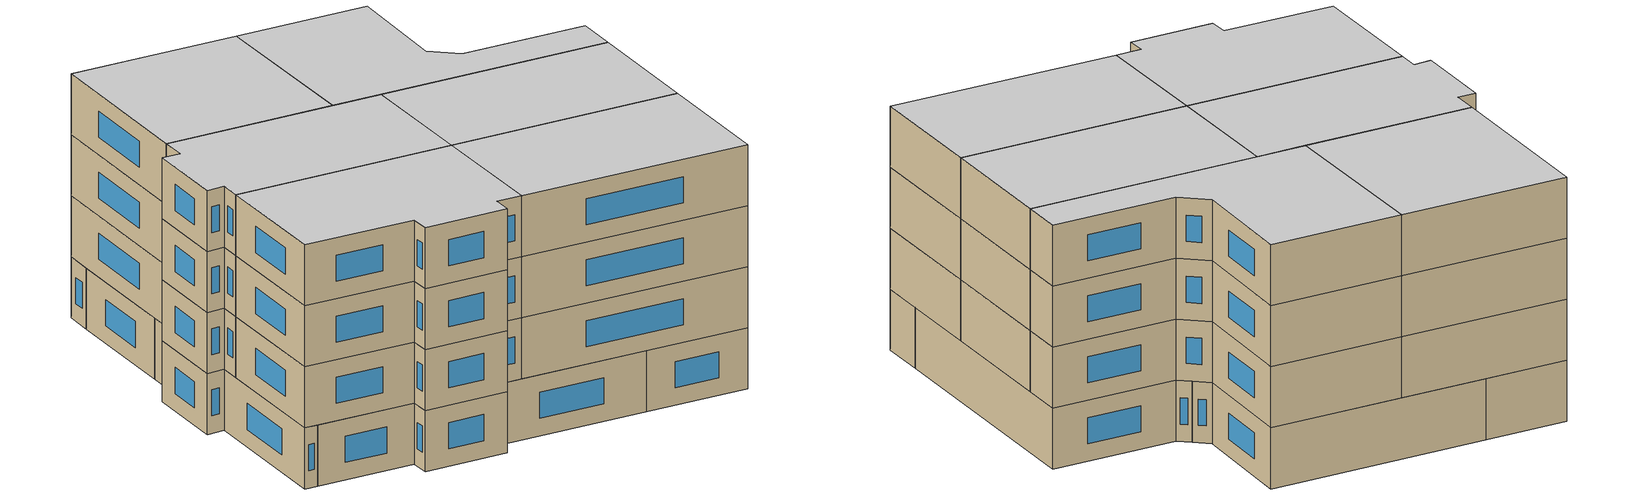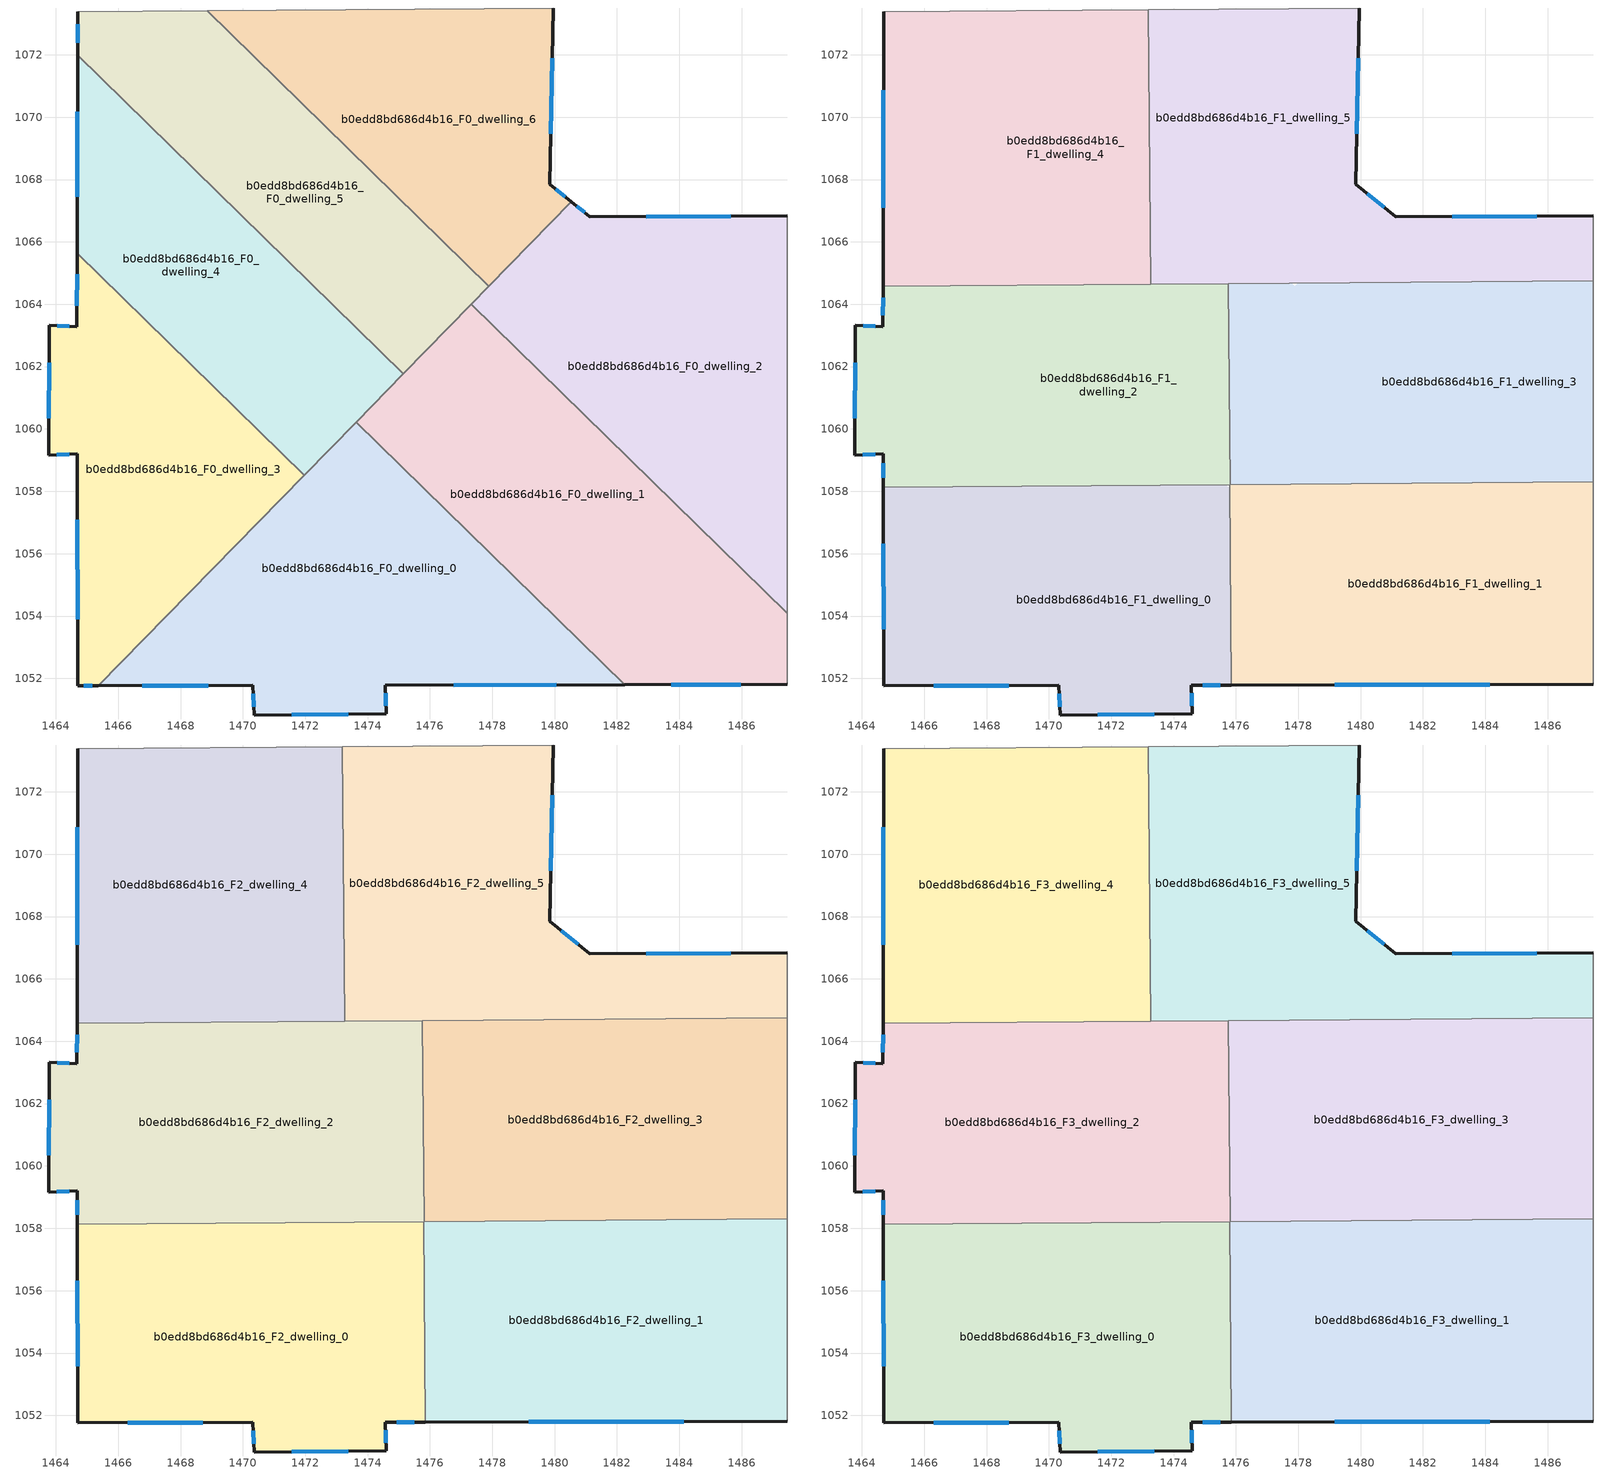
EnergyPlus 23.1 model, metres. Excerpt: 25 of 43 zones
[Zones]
b0edd8bd686d4b16_F0_dwelling_0
 floor ground (EU_floor_Construction): 1482.25,1051.79 1474.57,1051.78 1474.59,1050.87 1470.36,1050.83 1470.31,1051.77 1465.36,1051.76 1473.63,1060.22 z0
 wall outside (EU_wall_Construction): 1465.36,1051.76 1470.31,1051.77 1470.36,1050.83 1474.59,1050.87 1474.57,1051.78 1482.25,1051.79 z0:3
 wall to b0edd8bd686d4b16_F0_dwelling_1 (EU_wall_Construction): 1482.25,1051.79 1473.63,1060.22 z0:3
 wall to b0edd8bd686d4b16_F0_dwelling_3 (EU_wall_Construction): 1471.96,1058.52 1465.36,1051.76 z0:3
 wall to b0edd8bd686d4b16_F0_dwelling_4 (EU_wall_Construction): 1473.63,1060.22 1471.96,1058.52 z0:3
 window (EU_Window_Construction): 1476.77,1051.79 1480.06,1051.79 / 1474.59,1051.13 1474.58,1051.52 / 1471.57,1050.84 1473.38,1050.86 / 1470.33,1051.5 1470.35,1051.1 / 1466.78,1051.77 1468.9,1051.77 z0.86:2.14
 ceiling adiabatic (EU_roof_Construction): 1475.68,1058.22 1473.63,1060.22 1471.64,1058.18 z3
b0edd8bd686d4b16_F0_dwelling_1
 floor ground (EU_floor_Construction): 1487.46,1054.09 1487.46,1051.8 1482.25,1051.79 1473.63,1060.22 1477.32,1064 z0
 wall outside (EU_wall_Construction): 1482.25,1051.79 1487.46,1051.8 z0:3
 wall to b0edd8bd686d4b16_F0_dwelling_2 (EU_wall_Construction): 1487.46,1054.09 1477.32,1064 z0:3
 wall adiabatic (EU_wall_Construction): 1487.46,1051.8 1487.46,1054.09 z0:3
 wall to b0edd8bd686d4b16_F0_dwelling_5 (EU_wall_Construction): 1477.32,1064 1475.15,1061.77 z0:3
 wall to b0edd8bd686d4b16_F0_dwelling_4 (EU_wall_Construction): 1475.15,1061.77 1473.63,1060.22 z0:3
 window (EU_Window_Construction): 1483.74,1051.8 1485.97,1051.8 z0.86:2.14
b0edd8bd686d4b16_F0_dwelling_2
 floor ground (EU_floor_Construction): 1487.47,1066.83 1487.46,1054.09 1477.32,1064 1480.54,1067.29 1481.13,1066.8 z0
 wall outside (EU_wall_Construction): 1487.47,1066.83 1481.13,1066.8 1480.54,1067.29 z0:3
 wall adiabatic (EU_wall_Construction): 1487.46,1054.09 1487.47,1066.83 z0:3
 wall to b0edd8bd686d4b16_F0_dwelling_6 (EU_wall_Construction): 1480.54,1067.29 1477.89,1064.58 z0:3
 wall to b0edd8bd686d4b16_F0_dwelling_5 (EU_wall_Construction): 1477.89,1064.58 1477.32,1064 z0:3
 window (EU_Window_Construction): 1480.96,1066.94 1480.71,1067.15 / 1485.66,1066.83 1482.94,1066.81 z0.86:2.14
b0edd8bd686d4b16_F0_dwelling_3
 floor ground (EU_floor_Construction): 1471.96,1058.52 1465.36,1051.76 1464.7,1051.76 1464.69,1059.21 1463.77,1059.15 1463.79,1063.32 1464.68,1063.28 1464.68,1065.63 z0
 wall outside (EU_wall_Construction): 1464.68,1065.63 1464.68,1063.28 1463.79,1063.32 1463.77,1059.15 1464.69,1059.21 1464.7,1051.76 1465.36,1051.76 z0:3
 wall to b0edd8bd686d4b16_F0_dwelling_4 (EU_wall_Construction): 1471.96,1058.52 1464.68,1065.63 z0:3
 window (EU_Window_Construction): 1464.03,1059.17 1464.42,1059.2 / 1463.78,1062.13 1463.77,1060.34 / 1464.42,1063.29 1464.04,1063.31 / 1464.68,1064.96 1464.68,1063.95 / 1464.89,1051.76 1465.17,1051.76 / 1464.69,1057.08 1464.7,1053.89 z0.86:2.14
 ceiling adiabatic (EU_roof_Construction): 1465.36,1051.76 1471.64,1058.18 1464.69,1058.13 1464.7,1051.76 z3
b0edd8bd686d4b16_F0_dwelling_4
 floor ground (EU_floor_Construction): 1475.15,1061.77 1471.96,1058.52 1464.68,1065.63 1464.7,1071.99 z0
 wall outside (EU_wall_Construction): 1464.7,1071.99 1464.68,1065.63 z0:3
 wall to b0edd8bd686d4b16_F0_dwelling_5 (EU_wall_Construction): 1475.15,1061.77 1464.7,1071.99 z0:3
 window (EU_Window_Construction): 1464.69,1070.17 1464.69,1067.45 z0.86:2.14
 ceiling adiabatic (EU_roof_Construction): 1471.96,1058.52 1475.15,1061.77 1472.22,1064.63 1465.76,1064.58 z3
b0edd8bd686d4b16_F0_dwelling_5
 floor ground (EU_floor_Construction): 1477.89,1064.58 1475.15,1061.77 1464.7,1071.99 1464.7,1073.38 1468.86,1073.42 z0
 wall outside (EU_wall_Construction): 1464.7,1073.38 1464.7,1071.99 z0:3
 wall adiabatic (EU_wall_Construction): 1468.86,1073.42 1464.7,1073.38 z0:3
 wall to b0edd8bd686d4b16_F0_dwelling_6 (EU_wall_Construction): 1477.89,1064.58 1468.86,1073.42 z0:3
 window (EU_Window_Construction): 1464.7,1072.98 1464.7,1072.39 z0.86:2.14
b0edd8bd686d4b16_F0_dwelling_6
 floor ground (EU_floor_Construction): 1479.96,1073.5 1479.84,1067.85 1480.54,1067.29 1477.89,1064.58 1468.86,1073.42 z0
 wall outside (EU_wall_Construction): 1480.54,1067.29 1479.84,1067.85 1479.96,1073.5 z0:3
 wall adiabatic (EU_wall_Construction): 1479.96,1073.5 1468.86,1073.42 z0:3
 window (EU_Window_Construction): 1479.88,1069.46 1479.92,1071.89 / 1480.34,1067.45 1480.04,1067.69 z0.86:2.14
b0edd8bd686d4b16_F1_dwelling_0
 floor to b0edd8bd686d4b16_F0_dwelling_0 (EU_floor_Construction): 1475.81,1058.09 1475.86,1051.78 1474.57,1051.78 1474.59,1050.87 1470.36,1050.83 1470.31,1051.77 1465.36,1051.76 1471.64,1058.18 1475.68,1058.22 z3
 floor adiabatic (EU_floor_Construction): 1471.64,1058.18 1465.36,1051.76 1464.7,1051.76 1464.69,1058.13 z3
 wall outside (EU_wall_Construction): 1464.69,1058.13 1464.7,1051.76 1470.31,1051.77 1470.36,1050.83 1474.59,1050.87 1474.57,1051.78 1475.86,1051.78 z3:6
 wall to b0edd8bd686d4b16_F1_dwelling_1 (EU_wall_Construction): 1475.86,1051.78 1475.81,1058.22 z3:6
 wall to b0edd8bd686d4b16_F1_dwelling_2 (EU_wall_Construction): 1475.81,1058.22 1464.69,1058.13 z3:6
 window (EU_Window_Construction): 1474.94,1051.78 1475.49,1051.78 / 1474.59,1051.13 1474.58,1051.52 / 1471.57,1050.84 1473.38,1050.86 / 1470.33,1051.5 1470.35,1051.1 / 1466.3,1051.77 1468.71,1051.77 / 1464.69,1056.31 1464.7,1053.58 z3.86:5.14
b0edd8bd686d4b16_F1_dwelling_1
 floor to b0edd8bd686d4b16_F0_dwelling_1 (EU_floor_Construction): 1487.46,1054.09 1487.46,1051.8 1482.25,1051.79 1475.81,1058.09 1475.81,1058.22 1483.18,1058.27 z3
 floor to b0edd8bd686d4b16_F0_dwelling_0 (EU_floor_Construction): 1482.25,1051.79 1475.86,1051.78 1475.81,1058.09 z3
 floor to b0edd8bd686d4b16_F0_dwelling_2 (EU_floor_Construction): 1487.46,1058.31 1487.46,1054.09 1483.18,1058.27 z3
 wall outside (EU_wall_Construction): 1475.86,1051.78 1487.46,1051.8 z3:6
 wall adiabatic (EU_wall_Construction): 1487.46,1051.8 1487.46,1058.31 z3:6
 wall to b0edd8bd686d4b16_F1_dwelling_3 (EU_wall_Construction): 1487.46,1058.31 1475.81,1058.22 z3:6
 window (EU_Window_Construction): 1479.17,1051.79 1484.15,1051.8 z3.86:5.14
b0edd8bd686d4b16_F1_dwelling_2
 floor to b0edd8bd686d4b16_F0_dwelling_3 (EU_floor_Construction): 1471.96,1058.52 1471.64,1058.18 1464.69,1058.13 1464.69,1059.21 1463.77,1059.15 1463.79,1063.32 1464.68,1063.28 1464.68,1064.57 1465.76,1064.58 z3
 floor to b0edd8bd686d4b16_F0_dwelling_5 (EU_floor_Construction): 1475.76,1064.66 1475.78,1062.42 1475.15,1061.77 1472.22,1064.63 z3
 floor to b0edd8bd686d4b16_F0_dwelling_1 (EU_floor_Construction): 1475.78,1062.42 1475.81,1058.22 1475.68,1058.22 1473.63,1060.22 z3
 floor adiabatic (EU_floor_Construction): 1475.78,1062.42 1473.63,1060.22 1475.68,1058.22 1471.64,1058.18 1471.96,1058.52 1465.76,1064.58 1472.22,1064.63 1475.15,1061.77 z3
 wall outside (EU_wall_Construction): 1464.68,1064.57 1464.68,1063.28 1463.79,1063.32 1463.77,1059.15 1464.69,1059.21 1464.69,1058.13 z3:6
 wall to b0edd8bd686d4b16_F1_dwelling_3 (EU_wall_Construction): 1475.81,1058.22 1475.76,1064.66 z3:6
 wall to b0edd8bd686d4b16_F1_dwelling_4 (EU_wall_Construction): 1473.26,1064.64 1464.68,1064.57 z3:6
 wall to b0edd8bd686d4b16_F1_dwelling_5 (EU_wall_Construction): 1475.76,1064.66 1473.26,1064.64 z3:6
 window (EU_Window_Construction): 1464.69,1058.9 1464.69,1058.44 / 1464.03,1059.17 1464.42,1059.2 / 1463.78,1062.13 1463.77,1060.34 / 1464.42,1063.29 1464.04,1063.31 / 1464.68,1064.2 1464.68,1063.65 z3.86:5.14
b0edd8bd686d4b16_F1_dwelling_3
 floor to b0edd8bd686d4b16_F0_dwelling_2 (EU_floor_Construction): 1487.46,1064.75 1487.46,1058.31 1483.18,1058.27 1477.32,1064 1477.98,1064.68 z3
 floor to b0edd8bd686d4b16_F0_dwelling_1 (EU_floor_Construction): 1483.18,1058.27 1475.81,1058.22 1475.78,1062.42 1477.32,1064 z3
 floor to b0edd8bd686d4b16_F0_dwelling_5 (EU_floor_Construction): 1477.89,1064.58 1475.78,1062.42 1475.76,1064.66 1477.8,1064.67 z3
 wall adiabatic (EU_wall_Construction): 1487.46,1058.31 1487.47,1064.75 z3:6
 wall to b0edd8bd686d4b16_F1_dwelling_5 (EU_wall_Construction): 1487.47,1064.75 1475.76,1064.66 z3:6
b0edd8bd686d4b16_F1_dwelling_4
 floor to b0edd8bd686d4b16_F0_dwelling_4 (EU_floor_Construction): 1472.22,1064.63 1465.76,1064.58 1464.68,1065.63 1464.7,1071.99 z3
 floor to b0edd8bd686d4b16_F0_dwelling_3 (EU_floor_Construction): 1465.76,1064.58 1464.68,1064.57 1464.68,1065.63 z3
 floor to b0edd8bd686d4b16_F0_dwelling_5 (EU_floor_Construction): 1473.23,1069.14 1473.26,1064.64 1472.22,1064.63 1464.7,1071.99 1464.7,1073.38 1468.86,1073.41 z3
 floor to b0edd8bd686d4b16_F0_dwelling_6 (EU_floor_Construction): 1473.2,1073.45 1473.23,1069.14 1468.86,1073.41 z3
 wall outside (EU_wall_Construction): 1464.7,1073.38 1464.68,1064.57 z3:6
 wall adiabatic (EU_wall_Construction): 1473.2,1073.45 1464.7,1073.38 z3:6
 wall to b0edd8bd686d4b16_F1_dwelling_5 (EU_wall_Construction): 1473.26,1064.64 1473.2,1073.45 z3:6
 window (EU_Window_Construction): 1464.69,1070.86 1464.69,1067.09 z3.86:5.14
b0edd8bd686d4b16_F1_dwelling_5
 floor to b0edd8bd686d4b16_F0_dwelling_6 (EU_floor_Construction): 1479.96,1073.5 1479.84,1067.85 1480.54,1067.29 1477.98,1064.68 1477.8,1064.67 1473.23,1069.14 1473.2,1073.45 z3
 floor to b0edd8bd686d4b16_F0_dwelling_2 (EU_floor_Construction): 1487.47,1066.83 1487.46,1064.75 1477.98,1064.68 1480.54,1067.29 1481.13,1066.8 z3
 floor to b0edd8bd686d4b16_F0_dwelling_5 (EU_floor_Construction): 1477.8,1064.67 1473.26,1064.64 1473.23,1069.14 z3
 wall outside (EU_wall_Construction): 1487.47,1066.83 1481.13,1066.8 1479.84,1067.85 1479.96,1073.5 z3:6
 wall adiabatic (EU_wall_Construction): 1479.96,1073.5 1473.2,1073.45 / 1487.47,1064.75 1487.47,1066.83 z3:6
 window (EU_Window_Construction): 1479.88,1069.46 1479.92,1071.89 / 1480.77,1067.1 1480.21,1067.55 / 1485.66,1066.83 1482.94,1066.81 z3.86:5.14
b0edd8bd686d4b16_F2_dwelling_0
 floor to b0edd8bd686d4b16_F1_dwelling_0 (EU_floor_Construction): 1475.81,1058.22 1475.86,1051.78 1474.57,1051.78 1474.59,1050.87 1470.36,1050.83 1470.31,1051.77 1464.7,1051.76 1464.69,1058.13 z6
 wall outside (EU_wall_Construction): 1464.69,1058.13 1464.7,1051.76 1470.31,1051.77 1470.36,1050.83 1474.59,1050.87 1474.57,1051.78 1475.86,1051.78 z6:9
 wall to b0edd8bd686d4b16_F2_dwelling_1 (EU_wall_Construction): 1475.86,1051.78 1475.81,1058.22 z6:9
 wall to b0edd8bd686d4b16_F2_dwelling_2 (EU_wall_Construction): 1475.81,1058.22 1464.69,1058.13 z6:9
 window (EU_Window_Construction): 1474.94,1051.78 1475.49,1051.78 / 1474.59,1051.13 1474.58,1051.52 / 1471.57,1050.84 1473.38,1050.86 / 1470.33,1051.5 1470.35,1051.1 / 1466.3,1051.77 1468.71,1051.77 / 1464.69,1056.31 1464.7,1053.58 z6.86:8.14
b0edd8bd686d4b16_F2_dwelling_1
 floor to b0edd8bd686d4b16_F1_dwelling_1 (EU_floor_Construction): 1487.46,1058.31 1487.46,1051.8 1475.86,1051.78 1475.81,1058.22 z6
 wall outside (EU_wall_Construction): 1475.86,1051.78 1487.46,1051.8 z6:9
 wall adiabatic (EU_wall_Construction): 1487.46,1051.8 1487.46,1058.31 z6:9
 wall to b0edd8bd686d4b16_F2_dwelling_3 (EU_wall_Construction): 1487.46,1058.31 1475.81,1058.22 z6:9
 window (EU_Window_Construction): 1479.17,1051.79 1484.15,1051.8 z6.86:8.14
b0edd8bd686d4b16_F2_dwelling_2
 floor to b0edd8bd686d4b16_F1_dwelling_2 (EU_floor_Construction): 1475.76,1064.66 1475.81,1058.22 1464.69,1058.13 1464.69,1059.21 1463.77,1059.15 1463.79,1063.32 1464.68,1063.28 1464.68,1064.57 z6
 wall outside (EU_wall_Construction): 1464.68,1064.57 1464.68,1063.28 1463.79,1063.32 1463.77,1059.15 1464.69,1059.21 1464.69,1058.13 z6:9
 wall to b0edd8bd686d4b16_F2_dwelling_3 (EU_wall_Construction): 1475.81,1058.22 1475.76,1064.66 z6:9
 wall to b0edd8bd686d4b16_F2_dwelling_4 (EU_wall_Construction): 1473.26,1064.64 1464.68,1064.57 z6:9
 wall to b0edd8bd686d4b16_F2_dwelling_5 (EU_wall_Construction): 1475.76,1064.66 1473.26,1064.64 z6:9
 window (EU_Window_Construction): 1464.69,1058.9 1464.69,1058.44 / 1464.03,1059.17 1464.42,1059.2 / 1463.78,1062.13 1463.77,1060.34 / 1464.42,1063.29 1464.04,1063.31 / 1464.68,1064.2 1464.68,1063.65 z6.86:8.14
b0edd8bd686d4b16_F2_dwelling_3
 floor to b0edd8bd686d4b16_F1_dwelling_3 (EU_floor_Construction): 1487.47,1064.75 1487.46,1058.31 1475.81,1058.22 1475.76,1064.66 z6
 wall adiabatic (EU_wall_Construction): 1487.46,1058.31 1487.47,1064.75 z6:9
 wall to b0edd8bd686d4b16_F2_dwelling_5 (EU_wall_Construction): 1487.47,1064.75 1475.76,1064.66 z6:9
b0edd8bd686d4b16_F2_dwelling_4
 floor to b0edd8bd686d4b16_F1_dwelling_4 (EU_floor_Construction): 1473.2,1073.45 1473.26,1064.64 1464.68,1064.57 1464.7,1073.38 z6
 wall outside (EU_wall_Construction): 1464.7,1073.38 1464.68,1064.57 z6:9
 wall adiabatic (EU_wall_Construction): 1473.2,1073.45 1464.7,1073.38 z6:9
 wall to b0edd8bd686d4b16_F2_dwelling_5 (EU_wall_Construction): 1473.26,1064.64 1473.2,1073.45 z6:9
 window (EU_Window_Construction): 1464.69,1070.86 1464.69,1067.09 z6.86:8.14
b0edd8bd686d4b16_F2_dwelling_5
 floor to b0edd8bd686d4b16_F1_dwelling_5 (EU_floor_Construction): 1487.47,1066.83 1487.47,1064.75 1473.26,1064.64 1473.2,1073.45 1479.96,1073.5 1479.84,1067.85 1481.13,1066.8 z6
 wall outside (EU_wall_Construction): 1487.47,1066.83 1481.13,1066.8 1479.84,1067.85 1479.96,1073.5 z6:9
 wall adiabatic (EU_wall_Construction): 1479.96,1073.5 1473.2,1073.45 / 1487.47,1064.75 1487.47,1066.83 z6:9
 window (EU_Window_Construction): 1479.88,1069.46 1479.92,1071.89 / 1480.77,1067.1 1480.21,1067.55 / 1485.66,1066.83 1482.94,1066.81 z6.86:8.14
b0edd8bd686d4b16_F3_dwelling_0
 floor to b0edd8bd686d4b16_F2_dwelling_0 (EU_floor_Construction): 1475.81,1058.22 1475.86,1051.78 1474.57,1051.78 1474.59,1050.87 1470.36,1050.83 1470.31,1051.77 1464.7,1051.76 1464.69,1058.13 z9
 wall outside (EU_wall_Construction): 1464.69,1058.13 1464.7,1051.76 1470.31,1051.77 1470.36,1050.83 1474.59,1050.87 1474.57,1051.78 1475.86,1051.78 z9:12
 wall to b0edd8bd686d4b16_F3_dwelling_1 (EU_wall_Construction): 1475.86,1051.78 1475.81,1058.22 z9:12
 wall to b0edd8bd686d4b16_F3_dwelling_2 (EU_wall_Construction): 1475.81,1058.22 1464.69,1058.13 z9:12
 window (EU_Window_Construction): 1474.94,1051.78 1475.49,1051.78 / 1474.59,1051.13 1474.58,1051.52 / 1471.57,1050.84 1473.38,1050.86 / 1470.33,1051.5 1470.35,1051.1 / 1466.3,1051.77 1468.71,1051.77 / 1464.69,1056.31 1464.7,1053.58 z9.86:11.14
 ceiling to b0edd8bd686d4b16_F4_dwelling_0 (EU_floor_Construction): 1475.86,1051.78 1475.81,1058.22 1464.69,1058.13 1464.7,1051.76 1470.31,1051.77 1470.36,1050.83 1474.59,1050.87 1474.57,1051.78 z12
b0edd8bd686d4b16_F3_dwelling_1
 floor to b0edd8bd686d4b16_F2_dwelling_1 (EU_floor_Construction): 1487.46,1058.31 1487.46,1051.8 1475.86,1051.78 1475.81,1058.22 z9
 wall outside (EU_wall_Construction): 1475.86,1051.78 1487.46,1051.8 z9:12
 wall adiabatic (EU_wall_Construction): 1487.46,1051.8 1487.46,1058.31 z9:12
 wall to b0edd8bd686d4b16_F3_dwelling_3 (EU_wall_Construction): 1487.46,1058.31 1475.81,1058.22 z9:12
 window (EU_Window_Construction): 1479.17,1051.79 1484.15,1051.8 z9.86:11.14
 ceiling to b0edd8bd686d4b16_F4_dwelling_1 (EU_floor_Construction): 1487.46,1051.8 1487.46,1058.31 1475.81,1058.22 1475.86,1051.78 z12
b0edd8bd686d4b16_F3_dwelling_2
 floor to b0edd8bd686d4b16_F2_dwelling_2 (EU_floor_Construction): 1475.76,1064.66 1475.81,1058.22 1464.69,1058.13 1464.69,1059.21 1463.77,1059.15 1463.79,1063.32 1464.68,1063.28 1464.68,1064.57 z9
 wall outside (EU_wall_Construction): 1464.68,1064.57 1464.68,1063.28 1463.79,1063.32 1463.77,1059.15 1464.69,1059.21 1464.69,1058.13 z9:12
 wall to b0edd8bd686d4b16_F3_dwelling_3 (EU_wall_Construction): 1475.81,1058.22 1475.76,1064.66 z9:12
 wall to b0edd8bd686d4b16_F3_dwelling_4 (EU_wall_Construction): 1473.26,1064.64 1464.68,1064.57 z9:12
 wall to b0edd8bd686d4b16_F3_dwelling_5 (EU_wall_Construction): 1475.76,1064.66 1473.26,1064.64 z9:12
 window (EU_Window_Construction): 1464.69,1058.9 1464.69,1058.44 / 1464.03,1059.17 1464.42,1059.2 / 1463.78,1062.13 1463.77,1060.34 / 1464.42,1063.29 1464.04,1063.31 / 1464.68,1064.2 1464.68,1063.65 z9.86:11.14
 ceiling to b0edd8bd686d4b16_F4_dwelling_2 (EU_floor_Construction): 1475.81,1058.22 1475.76,1064.66 1464.68,1064.57 1464.68,1063.28 1463.79,1063.32 1463.77,1059.15 1464.69,1059.21 1464.69,1058.13 z12
b0edd8bd686d4b16_F3_dwelling_3
 floor to b0edd8bd686d4b16_F2_dwelling_3 (EU_floor_Construction): 1487.47,1064.75 1487.46,1058.31 1475.81,1058.22 1475.76,1064.66 z9
 wall adiabatic (EU_wall_Construction): 1487.46,1058.31 1487.47,1064.75 z9:12
 wall to b0edd8bd686d4b16_F3_dwelling_5 (EU_wall_Construction): 1487.47,1064.75 1475.76,1064.66 z9:12
 ceiling to b0edd8bd686d4b16_F4_dwelling_3 (EU_floor_Construction): 1487.46,1058.31 1487.47,1064.75 1475.76,1064.66 1475.81,1058.22 z12
b0edd8bd686d4b16_F3_dwelling_4
 floor to b0edd8bd686d4b16_F2_dwelling_4 (EU_floor_Construction): 1473.2,1073.45 1473.26,1064.64 1464.68,1064.57 1464.7,1073.38 z9
 wall outside (EU_wall_Construction): 1464.7,1073.38 1464.68,1064.57 z9:12
 wall adiabatic (EU_wall_Construction): 1473.2,1073.45 1464.7,1073.38 z9:12
 wall to b0edd8bd686d4b16_F3_dwelling_5 (EU_wall_Construction): 1473.26,1064.64 1473.2,1073.45 z9:12
 window (EU_Window_Construction): 1464.69,1070.86 1464.69,1067.09 z9.86:11.14
 ceiling to b0edd8bd686d4b16_F4_dwelling_4 (EU_floor_Construction): 1473.26,1064.64 1473.2,1073.45 1464.7,1073.38 1464.68,1064.57 z12
b0edd8bd686d4b16_F3_dwelling_5
 floor to b0edd8bd686d4b16_F2_dwelling_5 (EU_floor_Construction): 1487.47,1066.83 1487.47,1064.75 1473.26,1064.64 1473.2,1073.45 1479.96,1073.5 1479.84,1067.85 1481.13,1066.8 z9
 wall outside (EU_wall_Construction): 1487.47,1066.83 1481.13,1066.8 1479.84,1067.85 1479.96,1073.5 z9:12
 wall adiabatic (EU_wall_Construction): 1479.96,1073.5 1473.2,1073.45 / 1487.47,1064.75 1487.47,1066.83 z9:12
 window (EU_Window_Construction): 1479.88,1069.46 1479.92,1071.89 / 1480.77,1067.1 1480.21,1067.55 / 1485.66,1066.83 1482.94,1066.81 z9.86:11.14
 ceiling to b0edd8bd686d4b16_F4_dwelling_5 (EU_floor_Construction): 1487.47,1064.75 1487.47,1066.83 1481.13,1066.8 1479.84,1067.85 1479.96,1073.5 1473.2,1073.45 1473.26,1064.64 z12
[Building]
EU S2 Campaign: North Axis=0; Terrain=City; Solar Distribution=FullExterior
[Site:Location]
Helsinki-Vantaa.AP: Latitude=60.317; Longitude=24.963; Time Zone=2; Elevation=54.6
[SizingPeriod:WeatherFileDays]
AnnualSizingPeriod: Begin Month=1; Begin Day of Month=1; End Month=12; End Day of Month=31; Day of Week for Start Day=Monday; Use Weather File Daylight Saving Period=No; Use Weather File Rain and Snow Indicators=No
[MATERIAL]
EU_InternalMass_Material: Roughness=MediumRough; Thickness=0.1; Conductivity=1; Density=1800; Specific Heat=900; Thermal Absorptance=0.9; Solar Absorptance=0.7; Visible Absorptance=0.7
[MATERIAL:NOMASS] Roughness=MediumRough; Thermal Absorptance=0.9; Solar Absorptance=0.7; Visible Absorptance=0.7
Name | Thermal Resistance
EU_wall_NoMass | 1.10183
EU_roof_NoMass; EU_floor_NoMass | 1.70606
[WINDOWMATERIAL:SIMPLEGLAZINGSYSTEM]
EU_Window_SimpleGlazing: UFactor=3.11035; Solar Heat Gain Coefficient=0.8; Visible Transmittance=0.8
[CONSTRUCTION]
EU_wall_Construction: EU_wall_NoMass
EU_roof_Construction: EU_roof_NoMass
EU_floor_Construction: EU_floor_NoMass
EU_Window_Construction: EU_Window_SimpleGlazing
EU_InternalMass_Construction: EU_InternalMass_Material
[ZONE] Type=1; Multiplier=1; Ceiling Height=autocalculate; Floor Area=autocalculate; Part of Total Floor Area=Yes
Name | Volume
b0edd8bd686d4b16_F0_dwelling_0 | 225.701
b0edd8bd686d4b16_F1_dwelling_0; b0edd8bd686d4b16_F2_dwelling_0; b0edd8bd686d4b16_F3_dwelling_0; b0edd8bd686d4b16_F1_dwelling_4; b0edd8bd686d4b16_F2_dwelling_4; b0edd8bd686d4b16_F3_dwelling_4 | 225.716
b0edd8bd686d4b16_F0_dwelling_1 | 225.722
b0edd8bd686d4b16_F1_dwelling_1; b0edd8bd686d4b16_F2_dwelling_1; b0edd8bd686d4b16_F3_dwelling_1 | 225.726
b0edd8bd686d4b16_F0_dwelling_2 | 225.697
b0edd8bd686d4b16_F1_dwelling_2; b0edd8bd686d4b16_F2_dwelling_2; b0edd8bd686d4b16_F3_dwelling_2 | 225.732
b0edd8bd686d4b16_F0_dwelling_3 | 169.297
b0edd8bd686d4b16_F1_dwelling_3; b0edd8bd686d4b16_F2_dwelling_3; b0edd8bd686d4b16_F3_dwelling_3 | 225.751
b0edd8bd686d4b16_F0_dwelling_4 | 169.298
b0edd8bd686d4b16_F0_dwelling_5 | 169.304
b0edd8bd686d4b16_F1_dwelling_5; b0edd8bd686d4b16_F2_dwelling_5; b0edd8bd686d4b16_F3_dwelling_5 | 225.715
b0edd8bd686d4b16_F0_dwelling_6 | 169.288
[INTERNALMASS] Construction=EU_InternalMass_Construction
Name | Zone or ZoneList | Surface Area
b0edd8bd686d4b16_F0_dwelling_0_EU_InternalMass | b0edd8bd686d4b16_F0_dwelling_0 | 75.2402
b0edd8bd686d4b16_F0_dwelling_1_EU_InternalMass | b0edd8bd686d4b16_F0_dwelling_1 | 75.2404
b0edd8bd686d4b16_F0_dwelling_2_EU_InternalMass | b0edd8bd686d4b16_F0_dwelling_2 | 75.2326
b0edd8bd686d4b16_F0_dwelling_3_EU_InternalMass | b0edd8bd686d4b16_F0_dwelling_3 | 56.4322
b0edd8bd686d4b16_F0_dwelling_4_EU_InternalMass | b0edd8bd686d4b16_F0_dwelling_4 | 56.4326
b0edd8bd686d4b16_F0_dwelling_5_EU_InternalMass | b0edd8bd686d4b16_F0_dwelling_5 | 56.4349
b0edd8bd686d4b16_F0_dwelling_6_EU_InternalMass | b0edd8bd686d4b16_F0_dwelling_6 | 56.4293
b0edd8bd686d4b16_F1_dwelling_0_EU_InternalMass | b0edd8bd686d4b16_F1_dwelling_0 | 75.2393
b0edd8bd686d4b16_F1_dwelling_1_EU_InternalMass | b0edd8bd686d4b16_F1_dwelling_1 | 75.2407
b0edd8bd686d4b16_F1_dwelling_2_EU_InternalMass | b0edd8bd686d4b16_F1_dwelling_2 | 75.2431
b0edd8bd686d4b16_F1_dwelling_3_EU_InternalMass | b0edd8bd686d4b16_F1_dwelling_3 | 75.2491
b0edd8bd686d4b16_F1_dwelling_4_EU_InternalMass | b0edd8bd686d4b16_F1_dwelling_4 | 75.2385
b0edd8bd686d4b16_F1_dwelling_5_EU_InternalMass | b0edd8bd686d4b16_F1_dwelling_5 | 75.2388
b0edd8bd686d4b16_F2_dwelling_0_EU_InternalMass | b0edd8bd686d4b16_F2_dwelling_0 | 75.2393
b0edd8bd686d4b16_F2_dwelling_1_EU_InternalMass | b0edd8bd686d4b16_F2_dwelling_1 | 75.2407
b0edd8bd686d4b16_F2_dwelling_2_EU_InternalMass | b0edd8bd686d4b16_F2_dwelling_2 | 75.2431
b0edd8bd686d4b16_F2_dwelling_3_EU_InternalMass | b0edd8bd686d4b16_F2_dwelling_3 | 75.2491
b0edd8bd686d4b16_F2_dwelling_4_EU_InternalMass | b0edd8bd686d4b16_F2_dwelling_4 | 75.2385
b0edd8bd686d4b16_F2_dwelling_5_EU_InternalMass | b0edd8bd686d4b16_F2_dwelling_5 | 75.2388
b0edd8bd686d4b16_F3_dwelling_0_EU_InternalMass | b0edd8bd686d4b16_F3_dwelling_0 | 75.2393
b0edd8bd686d4b16_F3_dwelling_1_EU_InternalMass | b0edd8bd686d4b16_F3_dwelling_1 | 75.2407
b0edd8bd686d4b16_F3_dwelling_2_EU_InternalMass | b0edd8bd686d4b16_F3_dwelling_2 | 75.2431
b0edd8bd686d4b16_F3_dwelling_3_EU_InternalMass | b0edd8bd686d4b16_F3_dwelling_3 | 75.2491
b0edd8bd686d4b16_F3_dwelling_4_EU_InternalMass | b0edd8bd686d4b16_F3_dwelling_4 | 75.2385
b0edd8bd686d4b16_F3_dwelling_5_EU_InternalMass | b0edd8bd686d4b16_F3_dwelling_5 | 75.2388
[OTHEREQUIPMENT] Fuel Type=Electricity; Design Level Calculation Method=Watts/Area; Power per Zone Floor Area=1; Fraction Latent=0; Fraction Radiant=0; Fraction Lost=0; Carbon Dioxide Generation Rate=0; EndUse Subcategory=EU_Step8_InternalGains
Name | Zone or ZoneList or Space or SpaceList | Schedule
EU_Step8_InternalGain_b0edd8bd686d4b16_F0_dwelling_0_f000 | b0edd8bd686d4b16_F0_dwelling_0 | EU_Step8_GainSchedule_b0edd8bd686d4b16_F0_dwelling_0_f000
EU_Step8_InternalGain_b0edd8bd686d4b16_F0_dwelling_1_f000 | b0edd8bd686d4b16_F0_dwelling_1 | EU_Step8_GainSchedule_b0edd8bd686d4b16_F0_dwelling_1_f000
EU_Step8_InternalGain_b0edd8bd686d4b16_F0_dwelling_2_f000 | b0edd8bd686d4b16_F0_dwelling_2 | EU_Step8_GainSchedule_b0edd8bd686d4b16_F0_dwelling_2_f000
EU_Step8_InternalGain_b0edd8bd686d4b16_F0_dwelling_3_f000 | b0edd8bd686d4b16_F0_dwelling_3 | EU_Step8_GainSchedule_b0edd8bd686d4b16_F0_dwelling_3_f000
EU_Step8_InternalGain_b0edd8bd686d4b16_F0_dwelling_4_f000 | b0edd8bd686d4b16_F0_dwelling_4 | EU_Step8_GainSchedule_b0edd8bd686d4b16_F0_dwelling_4_f000
EU_Step8_InternalGain_b0edd8bd686d4b16_F0_dwelling_5_f000 | b0edd8bd686d4b16_F0_dwelling_5 | EU_Step8_GainSchedule_b0edd8bd686d4b16_F0_dwelling_5_f000
EU_Step8_InternalGain_b0edd8bd686d4b16_F0_dwelling_6_f000 | b0edd8bd686d4b16_F0_dwelling_6 | EU_Step8_GainSchedule_b0edd8bd686d4b16_F0_dwelling_6_f000
EU_Step8_InternalGain_b0edd8bd686d4b16_F1_dwelling_0_f000 | b0edd8bd686d4b16_F1_dwelling_0 | EU_Step8_GainSchedule_b0edd8bd686d4b16_F1_dwelling_0_f000
EU_Step8_InternalGain_b0edd8bd686d4b16_F1_dwelling_1_f000 | b0edd8bd686d4b16_F1_dwelling_1 | EU_Step8_GainSchedule_b0edd8bd686d4b16_F1_dwelling_1_f000
EU_Step8_InternalGain_b0edd8bd686d4b16_F1_dwelling_2_f000 | b0edd8bd686d4b16_F1_dwelling_2 | EU_Step8_GainSchedule_b0edd8bd686d4b16_F1_dwelling_2_f000
EU_Step8_InternalGain_b0edd8bd686d4b16_F1_dwelling_3_f000 | b0edd8bd686d4b16_F1_dwelling_3 | EU_Step8_GainSchedule_b0edd8bd686d4b16_F1_dwelling_3_f000
EU_Step8_InternalGain_b0edd8bd686d4b16_F1_dwelling_4_f000 | b0edd8bd686d4b16_F1_dwelling_4 | EU_Step8_GainSchedule_b0edd8bd686d4b16_F1_dwelling_4_f000
EU_Step8_InternalGain_b0edd8bd686d4b16_F1_dwelling_5_f000 | b0edd8bd686d4b16_F1_dwelling_5 | EU_Step8_GainSchedule_b0edd8bd686d4b16_F1_dwelling_5_f000
EU_Step8_InternalGain_b0edd8bd686d4b16_F2_dwelling_0_f000 | b0edd8bd686d4b16_F2_dwelling_0 | EU_Step8_GainSchedule_b0edd8bd686d4b16_F2_dwelling_0_f000
EU_Step8_InternalGain_b0edd8bd686d4b16_F2_dwelling_1_f000 | b0edd8bd686d4b16_F2_dwelling_1 | EU_Step8_GainSchedule_b0edd8bd686d4b16_F2_dwelling_1_f000
EU_Step8_InternalGain_b0edd8bd686d4b16_F2_dwelling_2_f000 | b0edd8bd686d4b16_F2_dwelling_2 | EU_Step8_GainSchedule_b0edd8bd686d4b16_F2_dwelling_2_f000
EU_Step8_InternalGain_b0edd8bd686d4b16_F2_dwelling_3_f000 | b0edd8bd686d4b16_F2_dwelling_3 | EU_Step8_GainSchedule_b0edd8bd686d4b16_F2_dwelling_3_f000
EU_Step8_InternalGain_b0edd8bd686d4b16_F2_dwelling_4_f000 | b0edd8bd686d4b16_F2_dwelling_4 | EU_Step8_GainSchedule_b0edd8bd686d4b16_F2_dwelling_4_f000
EU_Step8_InternalGain_b0edd8bd686d4b16_F2_dwelling_5_f000 | b0edd8bd686d4b16_F2_dwelling_5 | EU_Step8_GainSchedule_b0edd8bd686d4b16_F2_dwelling_5_f000
EU_Step8_InternalGain_b0edd8bd686d4b16_F3_dwelling_0_f000 | b0edd8bd686d4b16_F3_dwelling_0 | EU_Step8_GainSchedule_b0edd8bd686d4b16_F3_dwelling_0_f000
EU_Step8_InternalGain_b0edd8bd686d4b16_F3_dwelling_1_f000 | b0edd8bd686d4b16_F3_dwelling_1 | EU_Step8_GainSchedule_b0edd8bd686d4b16_F3_dwelling_1_f000
EU_Step8_InternalGain_b0edd8bd686d4b16_F3_dwelling_2_f000 | b0edd8bd686d4b16_F3_dwelling_2 | EU_Step8_GainSchedule_b0edd8bd686d4b16_F3_dwelling_2_f000
EU_Step8_InternalGain_b0edd8bd686d4b16_F3_dwelling_3_f000 | b0edd8bd686d4b16_F3_dwelling_3 | EU_Step8_GainSchedule_b0edd8bd686d4b16_F3_dwelling_3_f000
EU_Step8_InternalGain_b0edd8bd686d4b16_F3_dwelling_4_f000 | b0edd8bd686d4b16_F3_dwelling_4 | EU_Step8_GainSchedule_b0edd8bd686d4b16_F3_dwelling_4_f000
EU_Step8_InternalGain_b0edd8bd686d4b16_F3_dwelling_5_f000 | b0edd8bd686d4b16_F3_dwelling_5 | EU_Step8_GainSchedule_b0edd8bd686d4b16_F3_dwelling_5_f000
[ZONEVENTILATION:DESIGNFLOWRATE] Schedule=EU_AlwaysOn; Design Flow Rate Calculation Method=AirChanges/Hour; Air Changes per Hour=0.756316; Ventilation Type=Natural; Fan Pressure Rise=0; Fan Total Efficiency=1; Constant Term Coefficient=1; Temperature Term Coefficient=0; Velocity Term Coefficient=0; Velocity Squared Term Coefficient=0; Minimum Indoor Temperature=-100; Maximum Indoor Temperature=100; Delta Temperature=-100; Minimum Outdoor Temperature=-100; Maximum Outdoor Temperature=100; Maximum Wind Speed=40
Name | Zone or ZoneList or Space or SpaceList
EU_ConstantAir_b0edd8bd686d4b16_F0_dwelling_0 | b0edd8bd686d4b16_F0_dwelling_0
EU_ConstantAir_b0edd8bd686d4b16_F0_dwelling_1 | b0edd8bd686d4b16_F0_dwelling_1
EU_ConstantAir_b0edd8bd686d4b16_F0_dwelling_2 | b0edd8bd686d4b16_F0_dwelling_2
EU_ConstantAir_b0edd8bd686d4b16_F0_dwelling_3 | b0edd8bd686d4b16_F0_dwelling_3
EU_ConstantAir_b0edd8bd686d4b16_F0_dwelling_4 | b0edd8bd686d4b16_F0_dwelling_4
EU_ConstantAir_b0edd8bd686d4b16_F0_dwelling_5 | b0edd8bd686d4b16_F0_dwelling_5
EU_ConstantAir_b0edd8bd686d4b16_F0_dwelling_6 | b0edd8bd686d4b16_F0_dwelling_6
EU_ConstantAir_b0edd8bd686d4b16_F1_dwelling_0 | b0edd8bd686d4b16_F1_dwelling_0
EU_ConstantAir_b0edd8bd686d4b16_F1_dwelling_1 | b0edd8bd686d4b16_F1_dwelling_1
EU_ConstantAir_b0edd8bd686d4b16_F1_dwelling_2 | b0edd8bd686d4b16_F1_dwelling_2
EU_ConstantAir_b0edd8bd686d4b16_F1_dwelling_3 | b0edd8bd686d4b16_F1_dwelling_3
EU_ConstantAir_b0edd8bd686d4b16_F1_dwelling_4 | b0edd8bd686d4b16_F1_dwelling_4
EU_ConstantAir_b0edd8bd686d4b16_F1_dwelling_5 | b0edd8bd686d4b16_F1_dwelling_5
EU_ConstantAir_b0edd8bd686d4b16_F2_dwelling_0 | b0edd8bd686d4b16_F2_dwelling_0
EU_ConstantAir_b0edd8bd686d4b16_F2_dwelling_1 | b0edd8bd686d4b16_F2_dwelling_1
EU_ConstantAir_b0edd8bd686d4b16_F2_dwelling_2 | b0edd8bd686d4b16_F2_dwelling_2
EU_ConstantAir_b0edd8bd686d4b16_F2_dwelling_3 | b0edd8bd686d4b16_F2_dwelling_3
EU_ConstantAir_b0edd8bd686d4b16_F2_dwelling_4 | b0edd8bd686d4b16_F2_dwelling_4
EU_ConstantAir_b0edd8bd686d4b16_F2_dwelling_5 | b0edd8bd686d4b16_F2_dwelling_5
EU_ConstantAir_b0edd8bd686d4b16_F3_dwelling_0 | b0edd8bd686d4b16_F3_dwelling_0
EU_ConstantAir_b0edd8bd686d4b16_F3_dwelling_1 | b0edd8bd686d4b16_F3_dwelling_1
EU_ConstantAir_b0edd8bd686d4b16_F3_dwelling_2 | b0edd8bd686d4b16_F3_dwelling_2
EU_ConstantAir_b0edd8bd686d4b16_F3_dwelling_3 | b0edd8bd686d4b16_F3_dwelling_3
EU_ConstantAir_b0edd8bd686d4b16_F3_dwelling_4 | b0edd8bd686d4b16_F3_dwelling_4
EU_ConstantAir_b0edd8bd686d4b16_F3_dwelling_5 | b0edd8bd686d4b16_F3_dwelling_5
[HVACTEMPLATE:THERMOSTAT] Constant Heating Setpoint=20; Constant Cooling Setpoint=50
EU_HeatOnly_b0edd8bd686d4b16_F0_dwelling_0; EU_HeatOnly_b0edd8bd686d4b16_F0_dwelling_1; EU_HeatOnly_b0edd8bd686d4b16_F0_dwelling_2; EU_HeatOnly_b0edd8bd686d4b16_F0_dwelling_3; EU_HeatOnly_b0edd8bd686d4b16_F0_dwelling_4; EU_HeatOnly_b0edd8bd686d4b16_F0_dwelling_5; EU_HeatOnly_b0edd8bd686d4b16_F0_dwelling_6; EU_HeatOnly_b0edd8bd686d4b16_F1_dwelling_0; EU_HeatOnly_b0edd8bd686d4b16_F1_dwelling_1; EU_HeatOnly_b0edd8bd686d4b16_F1_dwelling_2; EU_HeatOnly_b0edd8bd686d4b16_F1_dwelling_3; EU_HeatOnly_b0edd8bd686d4b16_F1_dwelling_4; EU_HeatOnly_b0edd8bd686d4b16_F1_dwelling_5; EU_HeatOnly_b0edd8bd686d4b16_F2_dwelling_0; EU_HeatOnly_b0edd8bd686d4b16_F2_dwelling_1; EU_HeatOnly_b0edd8bd686d4b16_F2_dwelling_2; EU_HeatOnly_b0edd8bd686d4b16_F2_dwelling_3; EU_HeatOnly_b0edd8bd686d4b16_F2_dwelling_4; EU_HeatOnly_b0edd8bd686d4b16_F2_dwelling_5; EU_HeatOnly_b0edd8bd686d4b16_F3_dwelling_0; EU_HeatOnly_b0edd8bd686d4b16_F3_dwelling_1; EU_HeatOnly_b0edd8bd686d4b16_F3_dwelling_2; EU_HeatOnly_b0edd8bd686d4b16_F3_dwelling_3; EU_HeatOnly_b0edd8bd686d4b16_F3_dwelling_4; EU_HeatOnly_b0edd8bd686d4b16_F3_dwelling_5; EU_HeatOnly_b0edd8bd686d4b16_F4_dwelling_0; EU_HeatOnly_b0edd8bd686d4b16_F4_dwelling_1; EU_HeatOnly_b0edd8bd686d4b16_F4_dwelling_2; EU_HeatOnly_b0edd8bd686d4b16_F4_dwelling_3; EU_HeatOnly_b0edd8bd686d4b16_F4_dwelling_4; EU_HeatOnly_b0edd8bd686d4b16_F4_dwelling_5; EU_HeatOnly_b0edd8bd686d4b16_F5_dwelling_0; EU_HeatOnly_b0edd8bd686d4b16_F5_dwelling_1; EU_HeatOnly_b0edd8bd686d4b16_F5_dwelling_2; EU_HeatOnly_b0edd8bd686d4b16_F5_dwelling_3; EU_HeatOnly_b0edd8bd686d4b16_F5_dwelling_4; EU_HeatOnly_b0edd8bd686d4b16_F5_dwelling_5; EU_HeatOnly_b0edd8bd686d4b16_F6_dwelling_0; EU_HeatOnly_b0edd8bd686d4b16_F6_dwelling_1; EU_HeatOnly_b0edd8bd686d4b16_F6_dwelling_2; EU_HeatOnly_b0edd8bd686d4b16_F6_dwelling_3; EU_HeatOnly_b0edd8bd686d4b16_F6_dwelling_4; EU_HeatOnly_b0edd8bd686d4b16_F6_dwelling_5
[HVACTEMPLATE:ZONE:IDEALLOADSAIRSYSTEM] System Availability Schedule=EU_AlwaysOn; Maximum Heating Supply Air Temperature=50; Minimum Cooling Supply Air Temperature=13; Maximum Heating Supply Air Humidity Ratio=0.0156; Minimum Cooling Supply Air Humidity Ratio=0.0077; Heating Limit=NoLimit; Cooling Limit=NoLimit; Heating Availability Schedule=EU_AlwaysOn; Cooling Availability Schedule=EU_CoolingOff; Dehumidification Control Type=ConstantSensibleHeatRatio; Cooling Sensible Heat Ratio=0.7; Dehumidification Setpoint=60; Humidification Control Type=None; Humidification Setpoint=30; Outdoor Air Method=None; Outdoor Air Flow Rate per Person=0.00944; Outdoor Air Flow Rate per Zone Floor Area=0; Outdoor Air Flow Rate per Zone=0; Demand Controlled Ventilation Type=None; Outdoor Air Economizer Type=NoEconomizer; Heat Recovery Type=None; Sensible Heat Recovery Effectiveness=0.7; Latent Heat Recovery Effectiveness=0.65
Name | Template Thermostat
b0edd8bd686d4b16_F0_dwelling_0 | EU_HeatOnly_b0edd8bd686d4b16_F0_dwelling_0
b0edd8bd686d4b16_F0_dwelling_1 | EU_HeatOnly_b0edd8bd686d4b16_F0_dwelling_1
b0edd8bd686d4b16_F0_dwelling_2 | EU_HeatOnly_b0edd8bd686d4b16_F0_dwelling_2
b0edd8bd686d4b16_F0_dwelling_3 | EU_HeatOnly_b0edd8bd686d4b16_F0_dwelling_3
b0edd8bd686d4b16_F0_dwelling_4 | EU_HeatOnly_b0edd8bd686d4b16_F0_dwelling_4
b0edd8bd686d4b16_F0_dwelling_5 | EU_HeatOnly_b0edd8bd686d4b16_F0_dwelling_5
b0edd8bd686d4b16_F0_dwelling_6 | EU_HeatOnly_b0edd8bd686d4b16_F0_dwelling_6
b0edd8bd686d4b16_F1_dwelling_0 | EU_HeatOnly_b0edd8bd686d4b16_F1_dwelling_0
b0edd8bd686d4b16_F1_dwelling_1 | EU_HeatOnly_b0edd8bd686d4b16_F1_dwelling_1
b0edd8bd686d4b16_F1_dwelling_2 | EU_HeatOnly_b0edd8bd686d4b16_F1_dwelling_2
b0edd8bd686d4b16_F1_dwelling_3 | EU_HeatOnly_b0edd8bd686d4b16_F1_dwelling_3
b0edd8bd686d4b16_F1_dwelling_4 | EU_HeatOnly_b0edd8bd686d4b16_F1_dwelling_4
b0edd8bd686d4b16_F1_dwelling_5 | EU_HeatOnly_b0edd8bd686d4b16_F1_dwelling_5
b0edd8bd686d4b16_F2_dwelling_0 | EU_HeatOnly_b0edd8bd686d4b16_F2_dwelling_0
b0edd8bd686d4b16_F2_dwelling_1 | EU_HeatOnly_b0edd8bd686d4b16_F2_dwelling_1
b0edd8bd686d4b16_F2_dwelling_2 | EU_HeatOnly_b0edd8bd686d4b16_F2_dwelling_2
b0edd8bd686d4b16_F2_dwelling_3 | EU_HeatOnly_b0edd8bd686d4b16_F2_dwelling_3
b0edd8bd686d4b16_F2_dwelling_4 | EU_HeatOnly_b0edd8bd686d4b16_F2_dwelling_4
b0edd8bd686d4b16_F2_dwelling_5 | EU_HeatOnly_b0edd8bd686d4b16_F2_dwelling_5
b0edd8bd686d4b16_F3_dwelling_0 | EU_HeatOnly_b0edd8bd686d4b16_F3_dwelling_0
b0edd8bd686d4b16_F3_dwelling_1 | EU_HeatOnly_b0edd8bd686d4b16_F3_dwelling_1
b0edd8bd686d4b16_F3_dwelling_2 | EU_HeatOnly_b0edd8bd686d4b16_F3_dwelling_2
b0edd8bd686d4b16_F3_dwelling_3 | EU_HeatOnly_b0edd8bd686d4b16_F3_dwelling_3
b0edd8bd686d4b16_F3_dwelling_4 | EU_HeatOnly_b0edd8bd686d4b16_F3_dwelling_4
b0edd8bd686d4b16_F3_dwelling_5 | EU_HeatOnly_b0edd8bd686d4b16_F3_dwelling_5
[SIZING:ZONE] Zone Cooling Design Supply Air Temperature Input Method=SupplyAirTemperature; Zone Cooling Design Supply Air Temperature=13; Zone Heating Design Supply Air Temperature Input Method=SupplyAirTemperature; Zone Heating Design Supply Air Temperature=50; Zone Cooling Design Supply Air Humidity Ratio=0.008; Zone Heating Design Supply Air Humidity Ratio=0.008; Cooling Design Air Flow Method=DesignDay; Cooling Design Air Flow Rate=0; Cooling Minimum Air Flow per Zone Floor Area=0.000762; Cooling Minimum Air Flow=0; Cooling Minimum Air Flow Fraction=0.2; Heating Design Air Flow Method=DesignDay; Heating Design Air Flow Rate=0; Heating Maximum Air Flow per Zone Floor Area=0.002032; Heating Maximum Air Flow=0.141576; Heating Maximum Air Flow Fraction=0.3; Account for Dedicated Outdoor Air System=No; Dedicated Outdoor Air System Control Strategy=NeutralSupplyAir; Dedicated Outdoor Air Low Setpoint Temperature for Design=autosize; Dedicated Outdoor Air High Setpoint Temperature for Design=autosize; Zone Load Sizing Method=Sensible Load Only No Latent Load; Zone Latent Cooling Design Supply Air Humidity Ratio Input Method=HumidityRatioDifference; Zone Cooling Design Supply Air Humidity Ratio Difference=0.005; Zone Latent Heating Design Supply Air Humidity Ratio Input Method=HumidityRatioDifference; Zone Humidification Design Supply Air Humidity Ratio Difference=0.005
b0edd8bd686d4b16_F0_dwelling_0; b0edd8bd686d4b16_F0_dwelling_1; b0edd8bd686d4b16_F0_dwelling_2; b0edd8bd686d4b16_F0_dwelling_3; b0edd8bd686d4b16_F0_dwelling_4; b0edd8bd686d4b16_F0_dwelling_5; b0edd8bd686d4b16_F0_dwelling_6; b0edd8bd686d4b16_F1_dwelling_0; b0edd8bd686d4b16_F1_dwelling_1; b0edd8bd686d4b16_F1_dwelling_2; b0edd8bd686d4b16_F1_dwelling_3; b0edd8bd686d4b16_F1_dwelling_4; b0edd8bd686d4b16_F1_dwelling_5; b0edd8bd686d4b16_F2_dwelling_0; b0edd8bd686d4b16_F2_dwelling_1; b0edd8bd686d4b16_F2_dwelling_2; b0edd8bd686d4b16_F2_dwelling_3; b0edd8bd686d4b16_F2_dwelling_4; b0edd8bd686d4b16_F2_dwelling_5; b0edd8bd686d4b16_F3_dwelling_0; b0edd8bd686d4b16_F3_dwelling_1; b0edd8bd686d4b16_F3_dwelling_2; b0edd8bd686d4b16_F3_dwelling_3; b0edd8bd686d4b16_F3_dwelling_4; b0edd8bd686d4b16_F3_dwelling_5
[SCHEDULE:CONSTANT]
Name | Hourly Value
EU_AlwaysOn | 1
EU_CoolingOff | 0
[SCHEDULE:FILE] Column Number=1; Rows to Skip at Top=0; Number of Hours of Data=8760; Column Separator=Comma; Interpolate to Timestep=No; Minutes per Item=60; Adjust Schedule for Daylight Savings=Yes
Name | File
EU_Step8_GainSchedule_b0edd8bd686d4b16_F0_dwelling_0_f000 | ../../schedules/b0edd8bd686d4b16/b0edd8bd686d4b16_F0_dwelling_0_f000_gain.csv
EU_Step8_GainSchedule_b0edd8bd686d4b16_F0_dwelling_1_f000 | ../../schedules/b0edd8bd686d4b16/b0edd8bd686d4b16_F0_dwelling_1_f000_gain.csv
EU_Step8_GainSchedule_b0edd8bd686d4b16_F0_dwelling_2_f000 | ../../schedules/b0edd8bd686d4b16/b0edd8bd686d4b16_F0_dwelling_2_f000_gain.csv
EU_Step8_GainSchedule_b0edd8bd686d4b16_F0_dwelling_3_f000 | ../../schedules/b0edd8bd686d4b16/b0edd8bd686d4b16_F0_dwelling_3_f000_gain.csv
EU_Step8_GainSchedule_b0edd8bd686d4b16_F0_dwelling_4_f000 | ../../schedules/b0edd8bd686d4b16/b0edd8bd686d4b16_F0_dwelling_4_f000_gain.csv
EU_Step8_GainSchedule_b0edd8bd686d4b16_F0_dwelling_5_f000 | ../../schedules/b0edd8bd686d4b16/b0edd8bd686d4b16_F0_dwelling_5_f000_gain.csv
EU_Step8_GainSchedule_b0edd8bd686d4b16_F0_dwelling_6_f000 | ../../schedules/b0edd8bd686d4b16/b0edd8bd686d4b16_F0_dwelling_6_f000_gain.csv
EU_Step8_GainSchedule_b0edd8bd686d4b16_F1_dwelling_0_f000 | ../../schedules/b0edd8bd686d4b16/b0edd8bd686d4b16_F1_dwelling_0_f000_gain.csv
EU_Step8_GainSchedule_b0edd8bd686d4b16_F1_dwelling_1_f000 | ../../schedules/b0edd8bd686d4b16/b0edd8bd686d4b16_F1_dwelling_1_f000_gain.csv
EU_Step8_GainSchedule_b0edd8bd686d4b16_F1_dwelling_2_f000 | ../../schedules/b0edd8bd686d4b16/b0edd8bd686d4b16_F1_dwelling_2_f000_gain.csv
EU_Step8_GainSchedule_b0edd8bd686d4b16_F1_dwelling_3_f000 | ../../schedules/b0edd8bd686d4b16/b0edd8bd686d4b16_F1_dwelling_3_f000_gain.csv
EU_Step8_GainSchedule_b0edd8bd686d4b16_F1_dwelling_4_f000 | ../../schedules/b0edd8bd686d4b16/b0edd8bd686d4b16_F1_dwelling_4_f000_gain.csv
EU_Step8_GainSchedule_b0edd8bd686d4b16_F1_dwelling_5_f000 | ../../schedules/b0edd8bd686d4b16/b0edd8bd686d4b16_F1_dwelling_5_f000_gain.csv
EU_Step8_GainSchedule_b0edd8bd686d4b16_F2_dwelling_0_f000 | ../../schedules/b0edd8bd686d4b16/b0edd8bd686d4b16_F2_dwelling_0_f000_gain.csv
EU_Step8_GainSchedule_b0edd8bd686d4b16_F2_dwelling_1_f000 | ../../schedules/b0edd8bd686d4b16/b0edd8bd686d4b16_F2_dwelling_1_f000_gain.csv
EU_Step8_GainSchedule_b0edd8bd686d4b16_F2_dwelling_2_f000 | ../../schedules/b0edd8bd686d4b16/b0edd8bd686d4b16_F2_dwelling_2_f000_gain.csv
EU_Step8_GainSchedule_b0edd8bd686d4b16_F2_dwelling_3_f000 | ../../schedules/b0edd8bd686d4b16/b0edd8bd686d4b16_F2_dwelling_3_f000_gain.csv
EU_Step8_GainSchedule_b0edd8bd686d4b16_F2_dwelling_4_f000 | ../../schedules/b0edd8bd686d4b16/b0edd8bd686d4b16_F2_dwelling_4_f000_gain.csv
EU_Step8_GainSchedule_b0edd8bd686d4b16_F2_dwelling_5_f000 | ../../schedules/b0edd8bd686d4b16/b0edd8bd686d4b16_F2_dwelling_5_f000_gain.csv
EU_Step8_GainSchedule_b0edd8bd686d4b16_F3_dwelling_0_f000 | ../../schedules/b0edd8bd686d4b16/b0edd8bd686d4b16_F3_dwelling_0_f000_gain.csv
EU_Step8_GainSchedule_b0edd8bd686d4b16_F3_dwelling_1_f000 | ../../schedules/b0edd8bd686d4b16/b0edd8bd686d4b16_F3_dwelling_1_f000_gain.csv
EU_Step8_GainSchedule_b0edd8bd686d4b16_F3_dwelling_2_f000 | ../../schedules/b0edd8bd686d4b16/b0edd8bd686d4b16_F3_dwelling_2_f000_gain.csv
EU_Step8_GainSchedule_b0edd8bd686d4b16_F3_dwelling_3_f000 | ../../schedules/b0edd8bd686d4b16/b0edd8bd686d4b16_F3_dwelling_3_f000_gain.csv
EU_Step8_GainSchedule_b0edd8bd686d4b16_F3_dwelling_4_f000 | ../../schedules/b0edd8bd686d4b16/b0edd8bd686d4b16_F3_dwelling_4_f000_gain.csv
EU_Step8_GainSchedule_b0edd8bd686d4b16_F3_dwelling_5_f000 | ../../schedules/b0edd8bd686d4b16/b0edd8bd686d4b16_F3_dwelling_5_f000_gain.csv
